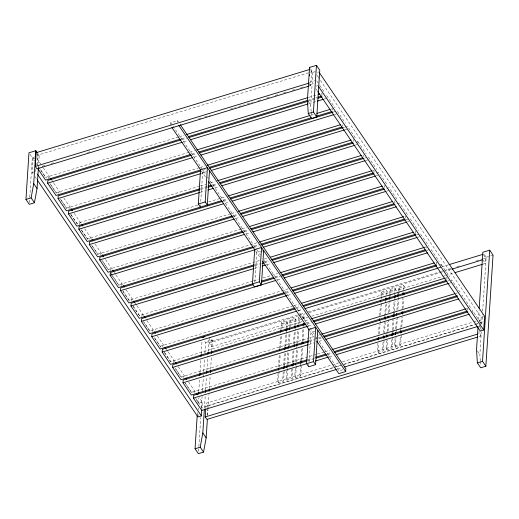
<?xml version="1.0" encoding="UTF-8"?>
<svg xmlns="http://www.w3.org/2000/svg" width="519" height="519" viewBox="0 0 519 519"><rect width="100%" height="100%" fill="white"/><g stroke="black" fill="none" stroke-linecap="round" stroke-linejoin="round"><path stroke-width="0.39" stroke-dasharray="2.6 1.95" d="M29.388 202.728L29.7 197.901M29.752 197.097L32.301 157.692L29.797 154.007M33.093 173.859L32.184 172.522L33.158 157.432M35.785 169.051L35.629 171.471L36.992 173.482M37.219 164.808L37.932 153.754L39.184 155.596L38.614 164.432M38.406 167.643L38.562 165.237M48.189 178.64L48.319 176.583M58.647 193.308L58.731 191.933M69.059 208.657L69.144 207.289M79.426 224.701L79.556 222.645M89.884 239.369L89.975 237.994M100.297 254.719L100.388 253.35M110.664 270.762L110.8 268.699M121.122 285.424L121.212 284.055M131.534 300.78L131.625 299.405M141.901 316.817L142.037 314.761M152.359 331.485L152.45 330.116M170.589 124.832L170.725 122.776L177.608 120.68L178.517 122.017M162.771 346.841L162.862 345.466M177.517 122.049L177.608 120.68M173.145 362.878L173.275 360.822M183.596 377.547L183.687 376.171M200.399 207.107L200.555 204.713M200.762 201.521L202.618 172.808L206.445 171.64M194.009 392.896L194.1 391.527M197.239 414.941L197.395 412.527M197.973 403.665L198.336 398.028M198.751 391.586L199.588 378.701M200.003 372.259L200.782 360.18M201.197 353.737L202.034 340.853M197.953 416.945L198.219 412.91M198.427 409.679L198.53 408.07M198.543 451.258L198.803 447.235M198.855 446.424L200.73 417.438M201.353 407.772L202.086 396.503M202.449 390.865L203.493 374.757M203.701 371.539L204.531 358.655M204.895 353.017L205.576 342.546L204.324 340.704M201.755 410.412L202.287 402.18L199.108 397.489M204.428 408.252L205.239 395.66M205.602 390.048L206.432 377.222M206.847 370.806L207.782 356.378M208.093 351.571L208.865 339.549M300.767 319.574L211.596 346.698L209.099 343.014L209.404 338.31M205.803 408.077L206.121 403.237L338.667 362.911M207.159 415.375L207.626 408.116M207.678 407.305L207.782 405.689L206.121 403.237M211.596 346.698L211.953 341.21L209.455 337.525M207.619 415.317L207.983 409.686M208.035 408.881L208.969 394.388M209.332 388.757L210.169 375.873M210.584 369.431L211.415 356.553M211.784 350.915L212.459 340.451L210.377 337.382M254.855 282.154L256.762 252.643L259.824 251.709M278.08 373.421L277.555 381.504L278.392 382.73L283.556 381.16L284.178 371.461M278.495 366.959L279.384 353.218M279.702 348.372L280.591 334.632M280.902 329.779L281.369 322.507L286.533 320.937L287.37 322.169L287.001 327.826M278.392 382.73L279.177 370.611M279.384 367.374L280.221 354.445M280.636 347.983L281.473 335.053M281.888 328.585L282.206 323.739L281.369 322.507M283.244 371.851L282.719 379.934L283.556 381.16M283.659 365.382L284.548 351.648M284.866 346.796L285.697 333.866M286.066 328.209L286.533 320.937M284.6 365L285.385 352.875M285.8 346.413L286.585 334.288M286.637 333.477L286.793 331.057M286.689 370.806L286.164 378.883L286.994 380.116L292.158 378.539L292.787 368.847M287.104 364.338L287.993 350.597M288.305 345.751L289.193 332.011M289.511 327.165L289.978 319.892L295.142 318.322L295.973 319.548L295.609 325.205M286.994 380.116L287.779 367.99M287.987 364.76L288.824 351.83M289.193 346.173L290.082 332.432M290.445 326.775L290.809 321.118L289.978 319.892M291.853 369.23L291.328 377.313L292.158 378.539M292.268 362.768L293.157 349.028M293.469 344.181L294.305 331.252M294.675 325.595L295.142 318.322M309.116 86.057L310.667 85.583L311.64 70.493M293.209 362.379L293.988 350.254M294.409 343.792L295.402 328.436M311.153 111.468L310.758 105.26L312.892 72.336L310.81 69.261M295.292 368.185L294.773 376.269L295.603 377.495L300.767 375.925L301.396 366.226M295.713 361.717L296.706 346.368M296.913 343.13L297.802 329.396M298.114 324.544L298.587 317.271L300.799 316.596M295.603 377.495L296.388 365.37M296.596 362.139L297.432 349.209M297.796 343.552L298.685 329.812M299.106 323.35L299.418 318.497L298.587 317.271M318.407 78.33L318.51 76.715M300.611 364.189L299.937 374.692L300.767 375.925M300.825 360.958L301.766 346.413M302.077 341.56L302.914 328.631M303.544 318.932L303.751 315.701L301.539 316.376M301.811 359.758L302.596 347.639M303.018 341.171L304.011 325.822M304.374 320.165L304.582 316.927L303.751 315.701M321.89 95.373L322.027 93.316L320.476 93.79M308.695 366.777L310.913 332.478L314.735 331.317M332.348 110.041L332.439 108.672L330.888 109.146M342.722 126.085L342.806 124.709M353.134 141.434L353.264 139.377M357.838 143.036L357.928 141.661L355.606 142.368M363.547 156.79L363.676 154.733M373.914 172.827L374.043 170.77M384.371 187.495L384.501 185.439M377.923 343.046L377.397 351.129L378.234 352.356L383.398 350.786L384.183 338.667M378.494 334.158L379.123 324.459M379.7 315.571L380.323 305.873M380.952 296.174L381.212 292.139L386.376 290.562L387.213 291.795L387.057 294.215M378.234 352.356L378.805 343.468M379.434 333.769L380.064 324.07M380.116 323.266L380.271 320.839M380.635 315.182L381.471 302.253M381.679 299.022L382.049 293.365L381.212 292.139M383.035 342.287L382.561 349.559L383.398 350.786M383.658 332.588L384.391 321.274M384.709 316.428L385.701 301.072M386.065 295.415L386.376 290.562M384.495 333.814L385.228 322.5M385.695 315.228L386.428 303.913M394.784 202.851L394.914 200.788M386.532 340.432L386.006 348.509L386.837 349.741L392.001 348.171L392.786 336.046M386.895 334.774L387.051 332.348M387.103 331.544L387.732 321.845M388.303 312.951L388.932 303.258M389.354 296.79L389.51 294.364M389.561 293.559L389.821 289.518L394.985 287.948L395.815 289.174L395.66 291.6M386.837 349.741L387.466 340.042M388.043 331.154L388.77 319.84M389.295 311.757L390.08 299.638M390.288 296.401L390.651 290.744L389.821 289.518M391.637 339.666L391.17 346.939L392.001 348.171M392.059 333.204L392.215 330.778M392.267 329.967L393 318.653M393.311 313.807L394.304 298.451M394.518 295.22L394.985 287.948M392.993 332.815L393.155 330.389M393.207 329.584L393.83 319.886M394.2 314.229L394.356 311.802M394.408 310.991L395.037 301.299M395.134 337.811L394.615 345.894L395.446 347.12L400.61 345.55L401.395 333.425M395.712 328.923L396.341 319.224M396.912 310.336L397.541 300.637M397.956 294.176L398.112 291.749M398.164 290.938L398.43 286.897L403.594 285.327L404.424 286.559L404.269 288.979M395.446 347.12L396.075 337.421M396.438 331.764L396.594 329.344M396.646 328.533L397.379 317.219M397.904 309.136L398.689 297.017M398.897 293.786L399.053 291.36M399.105 290.549L399.26 288.129L398.43 286.897M405.196 218.201L405.326 216.144M400.246 337.052L399.779 344.324L400.61 345.55M400.668 330.584L400.824 328.157M400.876 327.353L401.505 317.654M402.076 308.766L402.757 298.256M403.276 290.179L403.594 285.327M401.81 326.964L402.439 317.265M403.016 308.377L403.639 298.678M415.609 233.556L415.738 231.5L414.188 231.967M426.067 248.225L426.157 246.849L424.607 247.323M436.434 264.262L436.57 262.205L435.019 262.672M441.144 265.858L441.234 264.489L438.905 265.196M446.846 279.618L446.982 277.555L445.432 278.028M451.556 281.214L451.647 279.845L459.977 292.126M461.968 296.57L462.059 295.194L470.389 307.475M467.671 310.323L467.762 308.948M472.335 312.607L472.472 310.55L480.802 322.831M478.479 319.607L479.102 309.992M479.095 331.271L478.933 333.691L480.6 336.15L478.278 336.857M479.355 327.236L479.459 325.621M479.718 321.585L479.822 319.97L481.489 322.429L481.385 324.044M480.419 328.709L480.575 326.36M480.665 324.888L481.158 317.343L319.925 79.615M480.6 336.15L480.86 332.115M480.918 331.304L481.126 328.079M482.975 264.139L485.304 263.431L485.661 257.949L483.163 254.265M480.257 360.809L479.867 354.594L481.321 332.056M481.846 324.005L482.469 314.345M482.676 311.128L486.167 257.19L484.084 254.115M32.301 157.692L35.915 156.589M37.245 156.187L39.184 155.596M312.892 72.336L315.474 71.551M35.824 157.964L33.073 158.801L34.436 160.812M317.446 72.29L318.828 71.875M309.305 82.372L314.728 80.724M42.642 166.184L45.73 165.243M51.141 163.595L54.229 162.655M87.458 152.547L90.546 151.606M198.654 118.721L201.742 117.781M204.836 116.84L210.24 115.199M230.332 109.087L235.743 107.439M238.831 106.499L244.241 104.851M247.329 103.917L252.74 102.269M258.151 100.621L261.239 99.68M266.649 98.039L269.737 97.098M275.148 95.451L278.236 94.51M283.646 92.869L286.741 91.928M292.145 90.28L295.24 89.339M300.644 87.698L303.738 86.757M309.149 85.11L313.781 83.702M32.184 172.522L34.935 171.685M315.87 86.219L317.939 85.59M178.581 136.958L45.737 177.368L40.041 168.96M179.36 136.718L184.011 135.303M308.844 97.325L317.375 94.73M181.553 138.742L185.38 137.58M307.884 100.31L314.871 98.188M315.643 97.948L317.193 97.475M181.832 139.669L186.483 138.255M308.098 101.257L317.394 98.428M183.635 141.81L187.463 140.649M308.74 103.755L316.467 101.4M324.193 99.051L326.516 98.344M188.994 152.307L56.149 192.718L50.012 183.668M189.772 152.073L194.424 150.659M310.725 115.276L313.833 114.329M191.965 154.091L195.793 152.93M192.244 155.025L196.117 153.845M333.23 112.136L337.103 110.956L345.433 123.237M194.048 157.166L197.875 155.998M334.606 114.407L336.928 113.7M199.406 167.663L66.562 208.074L60.425 199.024M200.185 167.423L204.836 166.009M202.657 170.375L205.758 169.434M342.871 127.726L344.415 127.252M345.193 127.019L347.516 126.312L355.846 138.592M201.372 173.456L205.991 172.055M345.018 129.756L347.341 129.056M199.744 186.081L76.974 223.429L70.837 214.379M200.516 185.847L205.946 184.193M210.597 182.779L215.249 181.365M200.379 188.579L207.36 186.451M212.79 184.803L216.618 183.635M200.678 189.5L207.652 187.378M213.069 185.731L216.942 184.55M200.191 192.335L204.83 190.927M214.872 187.872L218.7 186.71M355.431 145.112L357.753 144.405M197.745 205.206L87.387 238.779L81.249 229.729M208.606 201.904L225.661 196.714M223.202 200.152L227.03 198.991M223.488 201.08L227.361 199.906M364.468 158.191L366.018 157.724M225.285 203.227L229.878 201.826M365.85 160.468L368.166 159.761M230.65 213.724L97.806 254.135L91.662 245.085M231.422 213.484L236.074 212.07M372.538 170.556L374.089 170.083M233.615 215.508L237.443 214.341M233.9 216.436L237.773 215.255M376.431 173.074L378.753 172.366L387.083 184.654M235.697 218.577L239.525 217.416M376.262 175.818L377.806 175.351M241.063 229.074L108.218 269.484L102.074 260.434M241.835 228.84L246.486 227.426M244.027 230.858L247.855 229.696M244.313 231.792L248.186 230.611M386.843 188.429L389.166 187.722L397.496 200.003M246.11 233.933L249.937 232.765M386.674 191.174L388.991 190.467M256.899 242.775L118.63 284.84L112.493 275.79M254.44 246.214L260.564 244.352M253.947 247.381L258.598 245.967M397.256 203.785L399.578 203.078L407.908 215.359M260.59 251.481L262.886 250.781M259.558 260.486L129.043 300.196L122.906 291.146M264.21 259.072L267.311 258.131M254.771 264.632L259.429 263.217M264.859 261.57L268.68 260.402M255.069 265.559L259.714 264.145M264.359 262.731L269.011 261.317M406.118 219.608L409.991 218.428L418.327 230.708M254.576 268.401L259.215 266.987M266.941 264.638L270.762 263.477M407.499 221.879L409.043 221.405M252.915 281.032L139.455 315.546L133.318 306.495M253.687 280.792L258.339 279.378M262.997 277.963L277.723 273.481M275.271 276.919L279.092 275.758M274.772 278.087L280.195 276.432M416.53 234.958L420.409 233.784L428.739 246.064M277.354 279.994L281.175 278.826M417.912 237.228L420.228 236.528M288.136 288.836L149.868 330.901L143.731 321.851M285.684 292.275L289.505 291.107M285.963 293.203L289.836 292.022M426.949 250.314L430.822 249.133L439.152 261.42M287.766 295.343L291.587 294.182M293.125 305.84L160.28 346.251L154.143 337.201M293.897 305.607L298.555 304.192M296.096 307.624L299.917 306.463M295.603 308.792L300.248 307.378M297.848 310.634L301.721 309.454M438.192 267.94L441.293 267M442.065 266.766L448.267 264.878M298.178 310.699L302 309.532M438.737 267.94L441.053 267.233M205.576 342.546L212.459 340.451M486.167 257.19L489.988 256.023M490.753 255.789L493.05 255.095M211.953 341.21L299.573 314.559M300.345 314.319L304.225 313.139M308.098 311.964L440.689 271.625M441.461 271.392L443.79 270.684M444.562 270.451L450.764 268.563M456.973 266.675L460.074 265.728M476.358 260.778L482.56 258.89M483.332 258.657L485.661 257.949M209.099 343.014L298.269 315.889M299.041 315.649L305.243 313.761M309.123 312.587L443.258 271.781M444.037 271.541L451.017 269.419M282.206 323.739L287.37 322.169M290.809 321.118L295.973 319.548M302.369 317.602L304.582 316.927M382.049 293.365L387.213 291.795M390.651 290.744L395.815 289.174M399.26 288.129L404.424 286.559M301.539 319.334L307.748 317.446M311.621 316.272L441.883 276.64M442.662 276.406L444.984 275.699M445.763 275.466L454.287 272.871M301.987 321.663L170.693 361.607L164.555 352.557M305.088 320.723L308.967 319.542M306.508 322.98L311.095 321.585M306.787 323.908L311.432 322.494M447.774 281.019L449.318 280.552M308.591 326.049L312.412 324.888M449.149 283.29L451.465 282.589M313.95 336.546L181.105 376.956L174.968 367.906M318.601 335.131L320.152 334.658M455.844 293.384L457.395 292.911M309.162 340.691L313.82 339.277M314.592 339.043L316.921 338.336M318.452 337.869L323.039 336.474M309.454 341.619L314.099 340.204M318.75 338.79L321.851 337.85M308.961 344.46L314.365 342.812M319.003 341.405L322.831 340.237M316.609 354.256L191.517 392.312L185.38 383.262M317.381 354.023L324.362 351.901M325.141 351.661L329.792 350.247M466.257 308.734L467.807 308.267M307.942 359.583L312.594 358.168M327.333 353.686L331.161 352.524M307.475 360.744L315.221 358.389M327.612 354.613L332.264 353.199M329.416 356.754L333.243 355.593M202.287 402.18L198.842 403.224L195.663 398.54M481.158 317.343L484.597 316.298M342.54 361.737L472.893 322.078M473.665 321.845L475.975 321.144M207.782 405.689L332.621 367.718M335.722 366.771L340.373 365.357M343.474 364.416L474.509 324.55M475.287 324.317L481.489 322.429M333.224 367.724L201.93 407.668L195.793 398.618M334.002 367.491L340.977 365.37M344.078 364.422L474.34 324.797M475.119 324.563L478.22 323.616M337.746 369.041L341.573 367.874M478.687 326.166L479.978 325.77M342.819 369.716L338.998 370.884L318.05 339.997M482.806 259.747L485.304 263.431M316.746 74.931L319.47 78.946M310.719 70.636L311.549 71.862L37.848 155.129L37.011 153.896M316.713 80.899L318.03 82.839M319.788 85.421L324.609 92.531M326.691 95.606L335.021 107.887M357.928 141.661L366.258 153.948M368.341 157.017L376.671 169.298M441.234 264.489L449.564 276.77M315.857 88.645L317.219 90.656M309.415 83.741L310.667 85.583M307.845 100.958L310.758 105.26M477.363 350.909L479.867 354.594M170.725 122.776L172.542 125.455M172.996 126.123L205.777 174.455M207.529 177.044L208.463 178.419M210.163 180.923L256.665 249.49M256.963 249.931L260.298 254.848M263.937 260.214L313.956 333.964M315.773 336.643L317.596 339.329M201.366 170.965L205.79 177.479M255.517 250.8L259.935 257.314M308.831 329.409L314.06 337.123M36.966 158.425L42.869 167.131M43.324 167.799L50.135 177.842M51.958 180.521L53.321 182.532M53.775 183.201L60.133 192.575M63.766 197.934L70.578 207.976M74.211 213.335L81.477 224.052M84.655 228.736L91.467 238.785M95.1 244.138L101.912 254.187M105.545 259.539L112.357 269.588M114.18 272.267L115.542 274.272M115.997 274.947L122.808 284.989M125.987 289.673L133.253 300.391M135.07 303.07L136.432 305.081M136.886 305.749L143.698 315.792M146.877 320.483L154.143 331.193M157.322 335.884L164.588 346.595M166.404 349.274L167.767 351.285M168.221 351.953L175.033 361.996M178.218 366.686L185.484 377.404M188.663 382.088L195.929 392.805M110.735 273.202L112.052 275.141M36.252 163.491L38.069 166.171M38.523 166.839L46.243 178.225M49.876 183.577L57.142 194.294M60.321 198.978L67.587 209.695M70.766 214.386L77.578 224.429M81.211 229.787L88.022 239.83M91.662 245.189L98.474 255.231M101.653 259.922L108.919 270.633M110.735 273.312L112.098 275.323M112.552 275.991L119.364 286.034M122.997 291.393L129.808 301.435M132.987 306.126L140.253 316.843M143.432 321.527L150.698 332.244M154.338 337.597L161.15 347.646M164.328 352.33L171.14 362.379M174.773 367.731L182.039 378.448M185.218 383.139L192.484 393.85M34.909 176.538L36.726 179.217M480.309 361.581L480.555 365.467M311.199 112.247L311.497 116.905"/><path stroke-width="0.78" d="M38.406 167.643L37.057 188.527L34.449 202.767L29.285 204.337L25.95 199.426L28.967 152.781L35.85 150.685L37.517 153.137M34.449 202.767L31.114 197.856L33.722 183.609L35.85 150.685M308.338 86.29L36.959 168.844L35.292 166.391L36.272 151.295M190.415 154.565L55.974 195.462L47.644 183.181L47.819 180.437L181.06 139.903M200.827 169.921L66.387 210.818L58.057 198.537L58.232 195.793L191.472 155.259M199.607 188.812L76.799 226.174L68.469 213.886L68.644 211.142L200.334 171.082M221.652 200.626L87.211 241.523L78.882 229.242L79.057 226.498L199.906 189.733M232.064 215.982L97.624 256.879L89.294 244.592L89.476 241.854L222.709 201.32M242.477 231.331L108.036 272.228L99.706 259.948L99.888 257.203L233.122 216.67M252.889 246.687L118.449 287.584L110.119 275.304L110.3 272.559L243.534 232.025M253.999 264.872L128.861 302.934L120.531 290.653L120.713 287.909L253.175 247.615M263.652 250.547L261.433 284.847L254.544 286.942L252.461 283.874L254.68 249.574L261.57 247.479L259.351 281.778L139.274 318.29L130.944 306.009L131.125 303.265L254.291 265.793M284.133 292.748L149.693 333.646L141.356 321.358L141.538 318.614L253.084 284.684M294.545 308.098L160.105 348.995L151.775 336.714L151.95 333.97L285.184 293.436M304.958 323.454L170.517 364.351L162.188 352.07L162.363 349.326L294.824 309.026M308.39 340.931L180.93 379.7L172.6 367.42L172.775 364.675L306.015 324.141M307.164 359.823L191.342 395.056L183.012 382.775L183.188 380.031L308.682 341.852M200.399 207.107L198.316 204.032L200.535 169.732L171.912 127.525M209.501 170.712L207.289 205.011L205.2 201.936L207.418 167.637L200.535 169.732M37.18 179.885L197.953 416.945L201.398 415.901L201.755 410.412L193.425 398.125L193.6 395.381L306.697 360.977M207.36 419.346L206.16 437.861L203.552 452.101L198.388 453.677L195.053 448.76L197.188 415.745M198.595 394.005L198.699 392.39M199.796 375.484L199.951 373.064M201.041 356.157L201.145 354.542M203.552 452.101L200.217 447.19L202.825 432.95L204.337 409.627M205.446 392.455L205.55 390.846M206.692 373.213L206.796 371.61M207.937 353.977L208.041 352.375M477.499 337.091L206.899 419.41L205.232 416.952L205.751 408.881M209.176 391.17L209.28 389.561M210.377 372.655L210.532 370.235M211.629 353.335L211.733 351.72M278.288 370.19L278.392 368.574M279.54 350.792L279.65 349.177M280.747 332.205L280.85 330.59M283.452 368.62L283.556 367.004M284.704 349.222L284.814 347.607M285.911 330.635L286.014 329.02M284.393 368.231L284.548 365.804M285.645 348.833L285.748 347.217M286.845 330.246L286.949 328.631M286.897 367.569L287.001 365.953M288.149 348.178L288.253 346.556M289.349 329.591L289.459 327.969M309.558 67.418L307.43 100.349L308.26 113.544L311.595 118.455L316.759 116.885L319.775 70.24L316.441 65.323L309.558 67.418L309.973 68.034M309.467 75.865L309.571 74.249M292.061 365.999L292.165 364.383M294.513 328.014L294.623 326.399M292.995 365.61L293.157 363.19M294.254 346.218L294.357 344.603M295.454 327.632L295.558 326.01M295.506 364.954L295.609 363.339M296.758 345.557L296.862 343.941M297.958 326.97L298.062 325.355M316.759 116.885L313.424 111.974L316.441 65.323M300.67 363.378L300.773 361.762M301.922 343.987L302.026 342.371M303.122 325.4L303.226 323.785M301.604 362.995L301.76 360.569M302.856 343.597L302.96 341.982M304.063 325.011L304.166 323.395M262.653 261.323L308.831 329.409L306.612 363.709L308.695 366.777L315.578 364.682L317.797 330.382M315.578 364.682L313.495 361.613L315.714 327.314L308.831 329.409M316.765 341.106L338.816 373.628L345.706 371.533L345.881 368.788L180.34 124.703M378.13 339.815L378.286 337.389M379.383 320.418L379.486 318.802M380.589 301.831L380.693 300.216M383.294 338.245L383.45 335.819M384.547 318.848L384.65 317.232M385.753 300.261L385.909 297.841M384.235 337.856L384.339 336.241M385.435 319.269L385.591 316.843M386.687 299.872L386.791 298.256M386.739 337.194L386.843 335.579M387.991 317.803L388.095 316.188M389.192 299.216L389.295 297.601M391.903 335.624L392.007 334.009M393.155 316.233L393.259 314.618M394.356 297.647L394.459 296.031M392.838 335.242L392.941 333.62M394.044 316.648L394.148 315.033M395.296 297.257L395.4 295.642M395.342 334.58L395.504 332.154M396.6 315.182L396.704 313.567M397.801 296.596L397.956 294.176M400.506 333.01L400.668 330.584M401.764 313.612L401.868 311.997M402.965 295.026L403.12 292.599M401.447 332.621L401.55 331.005M402.647 314.034L402.802 311.608M403.905 294.636L404.009 293.021M477.993 327.165L476.533 349.683L477.37 362.878L480.698 367.789L485.862 366.219L493.05 255.095L489.715 250.184L482.832 252.273L479.206 308.383M317.673 91.325L480.27 331.064L483.714 330.013L484.597 316.298L319.282 72.543M485.862 366.219L482.534 361.308L489.715 250.184M36.181 152.67L309.888 69.403M35.292 166.391L309 83.124M186.334 134.596L308.072 97.566M318.147 94.497L319.698 94.023M180.002 139.215L45.562 180.112L38.108 169.123M188.436 136.646L307.884 100.31M317.972 97.241L321.851 96.06M188.806 137.548L307.326 101.497M318.166 98.195L322.046 97.014M47.644 183.181L182.091 142.284M190.518 139.715L307.968 103.988M317.239 101.166L323.421 99.285M25.95 199.426L31.114 197.856M308.26 113.544L313.424 111.974M196.746 149.952L309.953 115.51M316.934 113.389L330.11 109.379M198.848 152.002L311.322 117.787M315.974 116.373L332.264 111.416M199.218 152.904L332.458 112.37M58.057 198.537L192.504 157.633M200.931 155.071L333.834 114.641M207.159 165.302L340.522 124.735M209.267 167.352L341.898 127.006M209.631 168.253L342.871 127.726M68.469 213.886L200.6 173.696M211.35 170.427L344.246 129.997M217.578 180.657L350.941 140.085M208.138 186.217L211.239 185.27M219.68 182.707L352.31 142.355M208.424 187.145L212.297 185.964M220.043 183.609L353.283 143.075M78.882 229.242L199.419 192.575M207.918 189.986L213.328 188.339M221.762 185.776L354.659 145.346M198.316 204.032L205.2 201.936M227.99 196.007L361.354 155.441M230.092 198.057L362.723 157.711M230.455 198.965L363.696 158.431M89.294 244.592L223.741 203.695M232.175 201.132L365.071 160.702M238.403 211.363L371.766 170.79M240.505 213.413L373.135 173.067M240.868 214.315L374.108 173.781M99.706 259.948L234.153 219.05M242.587 216.481L375.484 176.051M249.587 226.479L382.179 186.146M250.917 228.769L383.547 188.416M251.28 229.67L384.521 189.137M110.119 275.304L244.566 234.4M253 231.837L385.902 191.407M259.228 242.068L392.591 201.495M261.329 244.118L393.96 203.772M261.693 245.02L394.933 204.492M120.531 290.653L254.978 249.756M263.412 247.187L396.315 206.763M270.412 257.184L403.776 216.618M271.742 259.474L404.379 219.122M262.037 263.438L263.587 262.964M272.105 260.376L405.345 219.842M130.944 306.009L253.804 268.634M262.303 266.046L265.391 265.105M273.824 262.543L406.727 222.113M280.052 272.773L413.416 232.207M261.31 281.168L273.721 277.393M282.154 274.823L415.563 234.244M261.608 282.089L274 278.32M281.746 275.965L415.758 235.198M141.356 321.358L275.803 280.461M284.237 277.899L417.14 237.468M291.243 287.896L424.607 247.323M292.567 290.179L425.204 249.827M292.937 291.081L426.17 250.547M151.775 336.714L286.994 295.577M294.649 293.248L427.552 252.818M301.656 303.245L434.241 262.912M302.979 305.529L436.388 264.95M303.349 306.437L436.583 265.903M202.241 337.635L204.538 336.935M449.045 264.638L483.163 254.265M162.188 352.07L296.634 311.166M305.062 308.604L437.965 268.174M451.79 269.186L482.028 259.987M455.066 272.631L482.203 264.379M311.29 318.835L445.432 278.028M313.392 320.885L446.029 280.539M313.761 321.786L446.995 281.259M172.6 367.42L307.819 326.289M315.474 323.953L448.377 283.523M321.702 334.191L455.066 293.618M323.804 336.241L457.213 295.655M324.174 337.142L457.408 296.608M183.012 382.775L308.182 344.694M325.887 339.309L458.79 298.879M332.115 349.54L465.478 308.974M315.701 357.228L325.783 354.159M334.217 351.59L466.853 311.244M315.993 358.149L326.84 354.853M334.586 352.492L467.82 311.964M193.425 398.125L313.495 361.613M315.507 360.99L328.644 356.994M336.299 354.665L469.202 314.235M201.755 410.412L336.195 369.509M344.629 366.946L478.044 326.36M205.232 416.952L477.383 334.165M195.053 448.76L200.217 447.19M477.37 362.878L482.534 361.308M318.394 86.264L483.714 330.013M178.796 125.436L345.706 371.533M208.502 181.481L254.68 249.574M259.351 281.778L261.433 284.847M50.59 178.517L51.504 179.853M71.032 208.651L72.394 210.656M81.931 224.721L82.839 226.057M91.921 239.454L92.83 240.79M102.366 254.855L103.729 256.866M112.811 270.256L113.719 271.593M123.263 285.658L124.171 287.001M133.707 301.059L134.616 302.402M144.152 316.46L145.061 317.803M154.597 331.862L155.505 333.204M165.042 347.269L165.95 348.606M175.487 362.671L176.395 364.007M185.938 378.072L186.846 379.408M196.383 393.473L197.291 394.81M37.446 174.15L201.398 415.901M33.722 183.609L37.057 188.527M202.825 432.95L206.16 437.861"/></g></svg>
